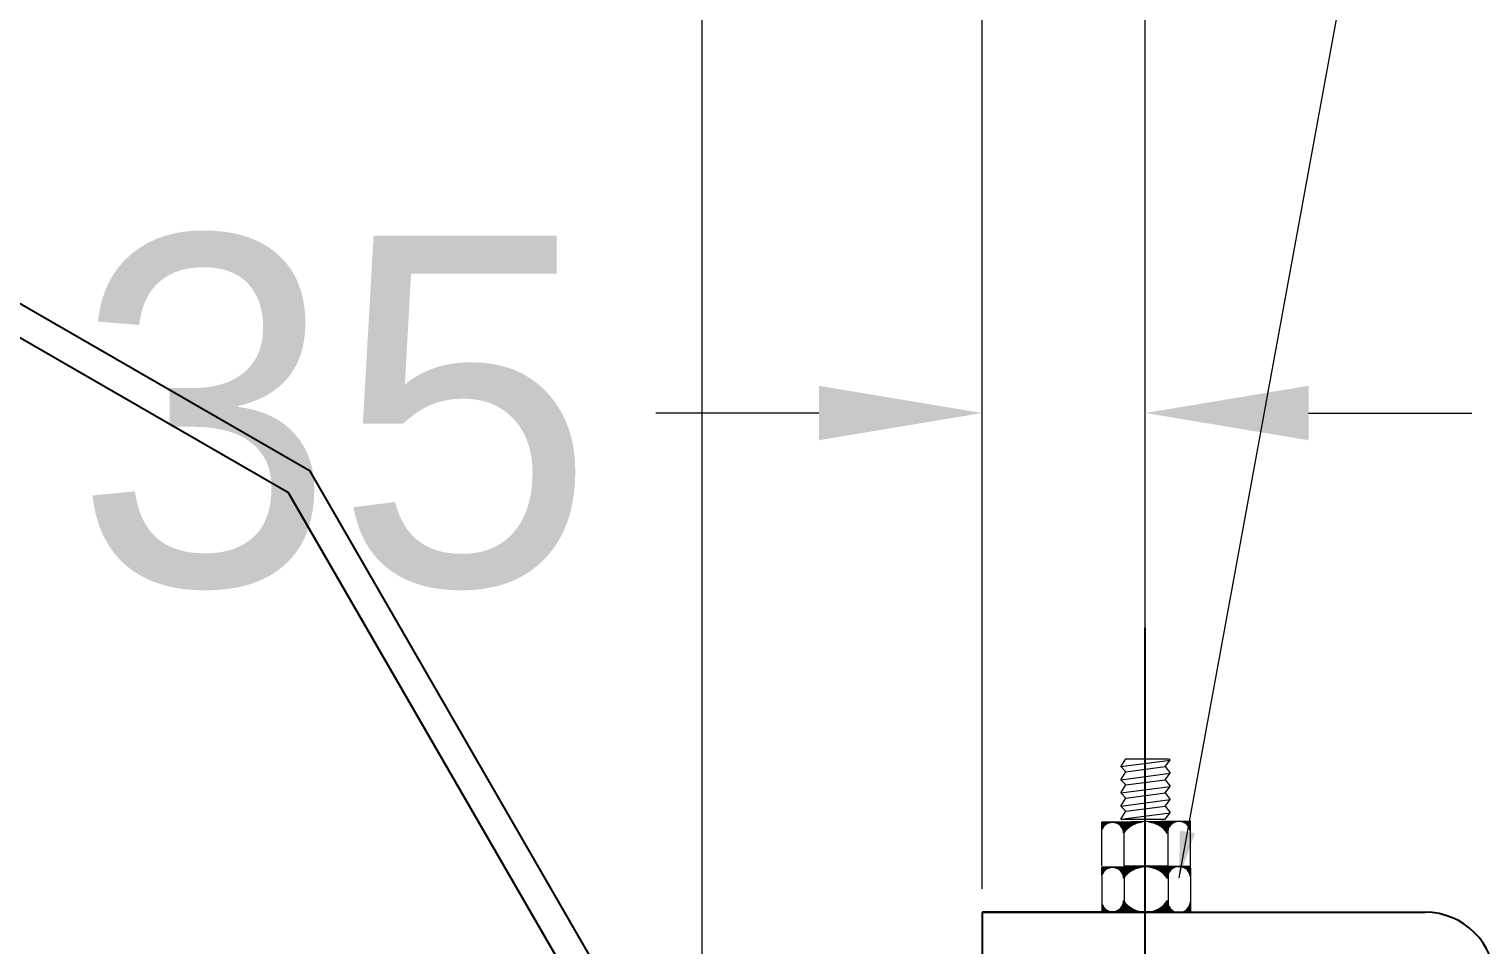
# Model space of a CAD drawing. Header units: centimetres. Extents: x 14 to 66415, y 14 to 43040.
# Drawn here: x 39367 to 39991, y 38185 to 38578 of the extents above; entities that cross this region are included whole.
import ezdxf

# ---------------------------------------------------------------- set-up
doc = ezdxf.new("R2010")
doc.units = ezdxf.units.CM
doc.header["$LTSCALE"] = 10
doc.header["$MEASUREMENT"] = 0
doc.layers.get('DEFPOINTS').update_dxf_attribs({"color": 2, "linetype": 'CONTINUOUS'})
for name, color, linetype in [('ACERO1', 144, 'CONTINUOUS'), ('DIMENCIONES', 252, 'CONTINUOUS'), ('TEXTOS', 7, 'CONTINUOUS')]:
    doc.layers.add(name, color=color, linetype=linetype)
doc.styles.get("Standard").update_dxf_attribs({"font": ''})
doc.styles.get('Standard').set_extended_font_data('Zurich Ex BT')
doc.dimstyles.get("Standard").update_dxf_attribs({"dimtxt": 200, "dimasz": 80, "dimexe": 3, "dimexo": 10, "dimgap": 0.09, "dimtad": 0, "dimtih": 1, "dimtoh": 1, "dimzin": 0, "dimdsep": 46, "dimtxsty": 'Standard', "dimcen": 0.09, "dimclrd": 256, "dimclre": 256, "dimclrt": 256, "dimadec": 0, "dimazin": 0, "dimtfac": 1, "dimtofl": 0, "dimtmove": 0, "dimatfit": 3, "dimfxl": 0, "dimtolj": 1, "dimtzin": 0, "dimlwd": 0, "dimlwe": 0, "dimarcsym": 0})

# ---------------------------------------------------------------- blocks, each defined once
blk = doc.blocks.new('*D156')
at = {"layer": 'DEFPOINTS', "color": 0}
for p in [(39775.99, 38412.84), (39775.99, 38198.66), (39845.99, 38198.63)]:
    blk.add_point(p, dxfattribs=at)
at = {"layer": 'DIMENCIONES', "lineweight": 0}
for p, q in [((39775.99, 38208.66), (39775.99, 38415.84)), ((39845.99, 38208.63), (39845.99, 38415.84)), ((39705.99, 38412.84), (39635.99, 38412.84)), ((39915.99, 38412.84), (39985.99, 38412.84))]:
    blk.add_line(p, q, dxfattribs=at)
at = {"layer": 'DIMENCIONES'}
for points in [[(39705.99, 38424.51), (39705.99, 38401.17), (39775.99, 38412.84)], [(39915.99, 38424.51), (39915.99, 38401.17), (39845.99, 38412.84)]]:
    blk.add_solid(points, dxfattribs=at)
at = {"layer": 'DIMENCIONES', "insert": (39498.36, 38412.84), "char_height": 150, "attachment_point": 5}
blk.add_mtext('\\A1;35', dxfattribs=at)
blk = doc.blocks.new('*D157')
at = {"layer": 'DEFPOINTS', "color": 0}
for p in [(39995.99, 39216.74), (39655.99, 37928.26), (39995.99, 37928.26)]:
    blk.add_point(p, dxfattribs=at)
at = {"layer": 'DIMENCIONES', "lineweight": 0}
for p, q in [((39655.99, 39216.74), (39571.36, 39216.74)), ((39655.99, 37938.26), (39655.99, 39219.74)), ((39925.99, 39216.74), (39725.99, 39216.74)), ((39995.99, 37938.26), (39995.99, 39219.74))]:
    blk.add_line(p, q, dxfattribs=at)
at = {"layer": 'DIMENCIONES'}
for points in [[(39725.99, 39228.4), (39725.99, 39205.07), (39655.99, 39216.74)], [(39925.99, 39228.4), (39925.99, 39205.07), (39995.99, 39216.74)]]:
    blk.add_solid(points, dxfattribs=at)
at = {"layer": 'DIMENCIONES', "insert": (39367.88, 39216.74), "char_height": 150, "attachment_point": 5}
blk.add_mtext('\\A1;170', dxfattribs=at)
blk = doc.blocks.new('*D209')
at = {"layer": 'DEFPOINTS', "color": 0}
for p in [(39995.99, 38601.48), (39845.99, 38204.63), (39995.99, 38204.63)]:
    blk.add_point(p, dxfattribs=at)
at = {"layer": 'DIMENCIONES', "lineweight": 0}
for p, q in [((39845.99, 38214.63), (39845.99, 38604.48)), ((39995.99, 38214.63), (39995.99, 38604.48)), ((39915.99, 38601.48), (39925.99, 38601.48)), ((39995.99, 38601.48), (40154.87, 38601.48))]:
    blk.add_line(p, q, dxfattribs=at)
at = {"layer": 'DIMENCIONES'}
for points in [[(39915.99, 38613.15), (39915.99, 38589.82), (39845.99, 38601.48)], [(39925.99, 38613.15), (39925.99, 38589.82), (39995.99, 38601.48)]]:
    blk.add_solid(points, dxfattribs=at)
at = {"layer": 'DIMENCIONES', "insert": (40290.32, 38601.48), "char_height": 150, "attachment_point": 5}
blk.add_mtext('\\A1;75', dxfattribs=at)
blk = doc.blocks.new('*D210')
at = {"layer": 'DEFPOINTS', "color": 0}
for p in [(39995.99, 39078.74), (39775.99, 38204.66), (39995.99, 38135.56)]:
    blk.add_point(p, dxfattribs=at)
at = {"layer": 'DIMENCIONES', "lineweight": 0}
for p, q in [((39775.99, 38214.66), (39775.99, 39081.74)), ((39845.99, 39078.74), (39925.99, 39078.74)), ((39995.99, 38145.56), (39995.99, 39081.74)), ((39995.99, 39078.74), (40065.99, 39078.74))]:
    blk.add_line(p, q, dxfattribs=at)
at = {"layer": 'DIMENCIONES'}
for points in [[(39845.99, 39090.41), (39845.99, 39067.07), (39775.99, 39078.74)], [(39925.99, 39090.41), (39925.99, 39067.07), (39995.99, 39078.74)]]:
    blk.add_solid(points, dxfattribs=at)
at = {"layer": 'DIMENCIONES', "insert": (40269.47, 39078.74), "char_height": 150, "attachment_point": 5}
blk.add_mtext('\\A1;110', dxfattribs=at)

msp = doc.modelspace()

# ---------------------------------------------------------------- linework, layer by layer
at = {"layer": 'ACERO1'}
for p, q in [((39845.992, 37928.263), (39845.992, 38320.653)), ((39775.992, 38198.663), (39965.992, 38198.663)), ((39851.139, 38198.663), (39775.992, 38198.663)), ((39775.992, 38198.663), (39775.992, 38173.263))]:
    msp.add_line(p, q, dxfattribs=at)
at = {"layer": 'ACERO1', "lineweight": 5}
for p, q in [((39835.535, 38261.087), (39837.69, 38264.501)), ((39835.535, 38261.118), (39856.633, 38263.927)), ((39837.69, 38258.883), (39835.535, 38261.118)), ((39837.69, 38264.501), (39856.029, 38264.501)), ((39837.69, 38258.883), (39854.479, 38261.118)), ((39854.479, 38261.118), (39856.633, 38263.927)), ((39854.479, 38261.118), (39856.633, 38258.309)), ((39856.633, 38263.927), (39856.029, 38264.501)), ((39835.535, 38255.469), (39837.69, 38258.883)), ((39835.535, 38255.5), (39856.633, 38258.309)), ((39837.69, 38253.264), (39835.535, 38255.5)), ((39837.69, 38253.264), (39854.479, 38255.5)), ((39854.479, 38255.5), (39856.633, 38258.309)), ((39854.479, 38255.5), (39856.633, 38252.69)), ((39835.535, 38249.85), (39837.69, 38253.264)), ((39835.535, 38249.85), (39856.633, 38252.66)), ((39837.69, 38247.615), (39835.535, 38249.85)), ((39835.535, 38244.201), (39837.69, 38247.615)), ((39837.69, 38247.615), (39854.479, 38249.85)), ((39854.479, 38249.85), (39856.633, 38252.66)), ((39854.479, 38249.85), (39856.633, 38247.041)), ((39835.535, 38244.201), (39856.633, 38247.011)), ((39837.69, 38241.966), (39835.535, 38244.201)), ((39835.535, 38238.552), (39837.69, 38241.966)), ((39835.535, 38238.552), (39856.633, 38241.361)), ((39837.69, 38241.966), (39854.479, 38244.201)), ((39854.479, 38244.201), (39856.633, 38247.011)), ((39854.479, 38244.201), (39856.633, 38241.392)), ((39854.479, 38238.552), (39856.633, 38241.361)), ((39865.353, 38237.788), (39827.356, 38237.324)), ((39827.356, 38234.055), (39827.356, 38237.324)), ((39827.356, 38237.214), (39831.181, 38237.214)), ((39827.356, 38237.096), (39830.617, 38237.096)), ((39827.356, 38236.977), (39830.244, 38236.977)), ((39827.356, 38236.858), (39829.949, 38236.858)), ((39827.356, 38236.739), (39829.699, 38236.739)), ((39827.356, 38236.621), (39829.482, 38236.621)), ((39827.356, 38236.502), (39829.287, 38236.502)), ((39827.356, 38236.383), (39829.111, 38236.383)), ((39827.356, 38236.264), (39828.951, 38236.264)), ((39827.356, 38236.146), (39828.803, 38236.146)), ((39827.356, 38236.027), (39828.667, 38236.027)), ((39827.356, 38235.908), (39828.54, 38235.908)), ((39827.356, 38235.789), (39828.422, 38235.789)), ((39827.356, 38235.671), (39828.312, 38235.671)), ((39827.356, 38235.552), (39828.209, 38235.552)), ((39827.356, 38235.433), (39828.113, 38235.433)), ((39827.356, 38235.314), (39828.022, 38235.314)), ((39827.356, 38235.196), (39827.938, 38235.196)), ((39827.356, 38235.077), (39827.858, 38235.077)), ((39827.356, 38234.958), (39827.784, 38234.958)), ((39828.094, 38237.333), (39844.014, 38237.333)), ((39832.593, 38237.214), (39843.447, 38237.214)), ((39833.157, 38237.096), (39842.987, 38237.096)), ((39833.529, 38236.977), (39842.591, 38236.977)), ((39833.825, 38236.858), (39842.239, 38236.858)), ((39834.074, 38236.739), (39841.92, 38236.739)), ((39834.292, 38236.621), (39841.627, 38236.621)), ((39834.486, 38236.502), (39841.356, 38236.502)), ((39834.662, 38236.383), (39841.101, 38236.383)), ((39834.823, 38236.264), (39840.862, 38236.264)), ((39834.97, 38236.146), (39840.636, 38236.146)), ((39835.107, 38236.027), (39840.422, 38236.027)), ((39835.233, 38235.908), (39840.218, 38235.908)), ((39835.351, 38235.789), (39840.023, 38235.789)), ((39835.461, 38235.671), (39839.836, 38235.671)), ((39835.535, 38238.552), (39854.479, 38238.552)), ((39835.564, 38235.552), (39839.657, 38235.552)), ((39835.661, 38235.433), (39839.485, 38235.433)), ((39835.751, 38235.314), (39839.319, 38235.314)), ((39835.836, 38235.196), (39839.159, 38235.196)), ((39835.916, 38235.077), (39839.005, 38235.077)), ((39835.99, 38234.958), (39838.857, 38234.958)), ((39836.856, 38218.556), (39836.856, 38237.44)), ((39837.813, 38237.452), (39844.824, 38237.452)), ((39847.335, 38237.452), (39858.939, 38237.452)), ((39847.531, 38237.571), (39859.371, 38237.571)), ((39848.145, 38237.333), (39858.613, 38237.333)), ((39848.712, 38237.214), (39858.343, 38237.214)), ((39849.172, 38237.096), (39858.111, 38237.096)), ((39849.568, 38236.977), (39857.905, 38236.977)), ((39849.92, 38236.858), (39857.719, 38236.858)), ((39850.239, 38236.739), (39857.551, 38236.739)), ((39850.532, 38236.621), (39857.396, 38236.621)), ((39850.804, 38236.502), (39857.253, 38236.502)), ((39851.058, 38236.383), (39857.121, 38236.383)), ((39851.297, 38236.264), (39856.997, 38236.264)), ((39851.523, 38236.146), (39856.882, 38236.146)), ((39851.737, 38236.027), (39856.774, 38236.027)), ((39851.941, 38235.908), (39856.674, 38235.908)), ((39852.137, 38235.789), (39856.579, 38235.789)), ((39852.323, 38235.671), (39856.49, 38235.671)), ((39852.502, 38235.552), (39856.407, 38235.552)), ((39852.674, 38235.433), (39856.329, 38235.433)), ((39852.84, 38235.314), (39856.255, 38235.314)), ((39853, 38235.196), (39856.186, 38235.196)), ((39853.154, 38235.077), (39856.122, 38235.077)), ((39853.302, 38234.958), (39856.062, 38234.958)), ((39855.854, 38218.556), (39855.854, 38237.672)), ((39857.25, 38237.689), (39860.349, 38237.689)), ((39860.544, 38237.689), (39865.353, 38237.689)), ((39861.521, 38237.571), (39865.353, 38237.571)), ((39861.954, 38237.452), (39865.353, 38237.452)), ((39862.28, 38237.333), (39865.353, 38237.333)), ((39862.549, 38237.214), (39865.353, 38237.214)), ((39862.782, 38237.096), (39865.353, 38237.096)), ((39862.988, 38236.977), (39865.353, 38236.977)), ((39863.173, 38236.858), (39865.353, 38236.858)), ((39863.342, 38236.739), (39865.353, 38236.739)), ((39863.497, 38236.621), (39865.353, 38236.621)), ((39863.64, 38236.502), (39865.353, 38236.502)), ((39863.772, 38236.383), (39865.353, 38236.383)), ((39863.895, 38236.264), (39865.353, 38236.264)), ((39864.01, 38236.146), (39865.353, 38236.146)), ((39864.118, 38236.027), (39865.353, 38236.027)), ((39864.219, 38235.908), (39865.353, 38235.908)), ((39864.314, 38235.789), (39865.353, 38235.789)), ((39864.402, 38235.671), (39865.353, 38235.671)), ((39864.486, 38235.552), (39865.353, 38235.552)), ((39864.564, 38235.433), (39865.353, 38235.433)), ((39864.637, 38235.314), (39865.353, 38235.314)), ((39864.706, 38235.196), (39865.353, 38235.196)), ((39864.771, 38235.077), (39865.353, 38235.077)), ((39864.831, 38234.958), (39865.353, 38234.958)), ((39865.353, 38233.201), (39865.353, 38237.788)), ((39827.356, 38234.839), (39827.714, 38234.839)), ((39827.356, 38234.721), (39827.648, 38234.721)), ((39827.356, 38234.602), (39827.587, 38234.602)), ((39827.356, 38234.483), (39827.53, 38234.483)), ((39827.356, 38234.364), (39827.477, 38234.364)), ((39827.356, 38234.246), (39827.428, 38234.246)), ((39827.356, 38234.127), (39827.382, 38234.127)), ((39827.356, 38218.556), (39827.356, 38233.947)), ((39836.06, 38234.839), (39838.713, 38234.839)), ((39836.125, 38234.721), (39838.574, 38234.721)), ((39836.186, 38234.602), (39838.439, 38234.602)), ((39836.243, 38234.483), (39838.308, 38234.483)), ((39836.296, 38234.364), (39838.181, 38234.364)), ((39836.346, 38234.246), (39838.058, 38234.246)), ((39836.391, 38234.127), (39837.939, 38234.127)), ((39836.433, 38234.008), (39837.823, 38234.008)), ((39836.472, 38233.89), (39837.71, 38233.89)), ((39836.507, 38233.771), (39837.601, 38233.771)), ((39836.539, 38233.652), (39837.494, 38233.652)), ((39836.568, 38233.533), (39837.391, 38233.533)), ((39836.593, 38233.415), (39837.29, 38233.415)), ((39836.616, 38233.296), (39837.192, 38233.296)), ((39836.635, 38233.177), (39837.097, 38233.177)), ((39836.651, 38233.058), (39837.004, 38233.058)), ((39836.665, 38232.94), (39836.913, 38232.94)), ((39836.675, 38232.821), (39836.825, 38232.821)), ((39836.682, 38232.702), (39836.74, 38232.702)), ((39853.446, 38234.839), (39856.005, 38234.839)), ((39853.586, 38234.721), (39855.953, 38234.721)), ((39853.72, 38234.602), (39855.904, 38234.602)), ((39853.851, 38234.483), (39855.859, 38234.483)), ((39853.978, 38234.364), (39855.817, 38234.364)), ((39854.101, 38234.246), (39855.779, 38234.246)), ((39854.22, 38234.127), (39855.744, 38234.127)), ((39854.336, 38234.008), (39855.712, 38234.008)), ((39854.449, 38233.89), (39855.684, 38233.89)), ((39854.558, 38233.771), (39855.658, 38233.771)), ((39854.665, 38233.652), (39855.636, 38233.652)), ((39854.768, 38233.533), (39855.616, 38233.533)), ((39854.869, 38233.415), (39855.6, 38233.415)), ((39854.967, 38233.296), (39855.587, 38233.296)), ((39855.063, 38233.177), (39855.576, 38233.177)), ((39855.155, 38233.058), (39855.568, 38233.058)), ((39855.246, 38232.94), (39855.564, 38232.94)), ((39855.334, 38232.821), (39855.562, 38232.821)), ((39855.419, 38232.702), (39855.563, 38232.702)), ((39855.503, 38232.583), (39855.567, 38232.583)), ((39864.887, 38234.839), (39865.353, 38234.839)), ((39864.94, 38234.721), (39865.353, 38234.721)), ((39864.988, 38234.602), (39865.353, 38234.602)), ((39865.034, 38234.483), (39865.353, 38234.483)), ((39865.075, 38234.364), (39865.353, 38234.364)), ((39865.114, 38234.246), (39865.353, 38234.246)), ((39865.149, 38234.127), (39865.353, 38234.127)), ((39865.18, 38234.008), (39865.353, 38234.008)), ((39865.209, 38233.89), (39865.353, 38233.89)), ((39865.234, 38233.771), (39865.353, 38233.771)), ((39865.257, 38233.652), (39865.353, 38233.652)), ((39865.276, 38233.533), (39865.353, 38233.533)), ((39865.293, 38233.415), (39865.353, 38233.415)), ((39865.306, 38233.296), (39865.353, 38233.296)), ((39865.315, 38233.201), (39865.353, 38233.201)), ((39865.353, 38218.556), (39865.353, 38233.103)), ((39865.353, 38218.443), (39827.356, 38217.979)), ((39827.356, 38214.71), (39827.356, 38217.979)), ((39827.356, 38217.869), (39831.181, 38217.869)), ((39827.356, 38217.751), (39830.617, 38217.751)), ((39827.356, 38217.632), (39830.244, 38217.632)), ((39827.356, 38217.627), (39827.356, 38202.237)), ((39827.356, 38217.513), (39829.949, 38217.513)), ((39827.356, 38217.394), (39829.699, 38217.394)), ((39827.356, 38217.276), (39829.482, 38217.276)), ((39827.356, 38217.157), (39829.287, 38217.157)), ((39827.356, 38217.038), (39829.111, 38217.038)), ((39827.356, 38216.919), (39828.951, 38216.919)), ((39827.356, 38216.801), (39828.803, 38216.801)), ((39827.356, 38216.682), (39828.667, 38216.682)), ((39827.356, 38216.563), (39828.54, 38216.563)), ((39827.356, 38216.445), (39828.422, 38216.445)), ((39827.356, 38216.326), (39828.312, 38216.326)), ((39828.094, 38217.988), (39844.014, 38217.988)), ((39832.593, 38217.869), (39843.447, 38217.869)), ((39833.157, 38217.751), (39842.987, 38217.751)), ((39833.529, 38217.632), (39842.591, 38217.632)), ((39833.825, 38217.513), (39842.239, 38217.513)), ((39834.074, 38217.394), (39841.92, 38217.394)), ((39834.292, 38217.276), (39841.627, 38217.276)), ((39834.486, 38217.157), (39841.356, 38217.157)), ((39834.662, 38217.038), (39841.101, 38217.038)), ((39834.823, 38216.919), (39840.862, 38216.919)), ((39834.97, 38216.801), (39840.636, 38216.801)), ((39835.107, 38216.682), (39840.422, 38216.682)), ((39835.233, 38216.563), (39840.218, 38216.563)), ((39835.351, 38216.445), (39840.023, 38216.445)), ((39835.461, 38216.326), (39839.836, 38216.326)), ((39836.856, 38218.524), (39855.854, 38218.524)), ((39836.856, 38217.627), (39836.856, 38198.743)), ((39837.813, 38218.107), (39844.824, 38218.107)), ((39847.335, 38218.107), (39858.939, 38218.107)), ((39847.531, 38218.226), (39859.371, 38218.226)), ((39848.145, 38217.988), (39858.613, 38217.988)), ((39848.712, 38217.869), (39858.343, 38217.869)), ((39849.172, 38217.751), (39858.111, 38217.751)), ((39849.568, 38217.632), (39857.905, 38217.632)), ((39849.92, 38217.513), (39857.719, 38217.513)), ((39850.239, 38217.394), (39857.551, 38217.394)), ((39850.532, 38217.276), (39857.396, 38217.276)), ((39850.804, 38217.157), (39857.253, 38217.157)), ((39851.058, 38217.038), (39857.121, 38217.038)), ((39851.297, 38216.919), (39856.997, 38216.919)), ((39851.523, 38216.801), (39856.882, 38216.801)), ((39851.737, 38216.682), (39856.774, 38216.682)), ((39851.941, 38216.563), (39856.674, 38216.563)), ((39852.137, 38216.445), (39856.579, 38216.445)), ((39852.323, 38216.326), (39856.49, 38216.326)), ((39855.854, 38217.627), (39855.854, 38198.511)), ((39857.25, 38218.344), (39860.349, 38218.344)), ((39860.544, 38218.344), (39865.353, 38218.344)), ((39861.521, 38218.226), (39865.353, 38218.226)), ((39861.954, 38218.107), (39865.353, 38218.107)), ((39862.28, 38217.988), (39865.353, 38217.988)), ((39862.549, 38217.869), (39865.353, 38217.869)), ((39862.782, 38217.751), (39865.353, 38217.751)), ((39862.988, 38217.632), (39865.353, 38217.632)), ((39863.173, 38217.513), (39865.353, 38217.513)), ((39863.342, 38217.394), (39865.353, 38217.394)), ((39863.497, 38217.276), (39865.353, 38217.276)), ((39863.64, 38217.157), (39865.353, 38217.157)), ((39863.772, 38217.038), (39865.353, 38217.038)), ((39863.895, 38216.919), (39865.353, 38216.919)), ((39864.01, 38216.801), (39865.353, 38216.801)), ((39864.118, 38216.682), (39865.353, 38216.682)), ((39864.219, 38216.563), (39865.353, 38216.563)), ((39864.314, 38216.445), (39865.353, 38216.445)), ((39864.402, 38216.326), (39865.353, 38216.326)), ((39865.353, 38213.856), (39865.353, 38218.443)), ((39865.353, 38217.627), (39865.353, 38203.08)), ((39827.356, 38216.207), (39828.209, 38216.207)), ((39827.356, 38216.088), (39828.113, 38216.088)), ((39827.356, 38215.97), (39828.022, 38215.97)), ((39827.356, 38215.851), (39827.938, 38215.851)), ((39827.356, 38215.732), (39827.858, 38215.732)), ((39827.356, 38215.613), (39827.784, 38215.613)), ((39827.356, 38215.495), (39827.714, 38215.495)), ((39827.356, 38215.376), (39827.648, 38215.376)), ((39827.356, 38215.257), (39827.587, 38215.257)), ((39827.356, 38215.138), (39827.53, 38215.138)), ((39827.356, 38215.02), (39827.477, 38215.02)), ((39827.356, 38214.901), (39827.428, 38214.901)), ((39827.356, 38214.782), (39827.382, 38214.782)), ((39835.564, 38216.207), (39839.657, 38216.207)), ((39835.661, 38216.088), (39839.485, 38216.088)), ((39835.751, 38215.97), (39839.319, 38215.97)), ((39835.836, 38215.851), (39839.159, 38215.851)), ((39835.916, 38215.732), (39839.005, 38215.732)), ((39835.99, 38215.613), (39838.857, 38215.613)), ((39836.06, 38215.495), (39838.713, 38215.495)), ((39836.125, 38215.376), (39838.574, 38215.376)), ((39836.186, 38215.257), (39838.439, 38215.257)), ((39836.243, 38215.138), (39838.308, 38215.138)), ((39836.296, 38215.02), (39838.181, 38215.02)), ((39836.346, 38214.901), (39838.058, 38214.901)), ((39836.391, 38214.782), (39837.939, 38214.782)), ((39836.433, 38214.663), (39837.823, 38214.663)), ((39836.472, 38214.545), (39837.71, 38214.545)), ((39836.507, 38214.426), (39837.601, 38214.426)), ((39836.539, 38214.307), (39837.494, 38214.307)), ((39836.568, 38214.188), (39837.391, 38214.188)), ((39836.593, 38214.07), (39837.29, 38214.07)), ((39836.616, 38213.951), (39837.192, 38213.951)), ((39836.635, 38213.832), (39837.097, 38213.832)), ((39836.651, 38213.713), (39837.004, 38213.713)), ((39836.665, 38213.595), (39836.913, 38213.595)), ((39836.675, 38213.476), (39836.825, 38213.476)), ((39836.682, 38213.357), (39836.74, 38213.357)), ((39852.502, 38216.207), (39856.407, 38216.207)), ((39852.674, 38216.088), (39856.329, 38216.088)), ((39852.84, 38215.97), (39856.255, 38215.97)), ((39853, 38215.851), (39856.186, 38215.851)), ((39853.154, 38215.732), (39856.122, 38215.732)), ((39853.302, 38215.613), (39856.062, 38215.613)), ((39853.446, 38215.495), (39856.005, 38215.495)), ((39853.586, 38215.376), (39855.953, 38215.376)), ((39853.72, 38215.257), (39855.904, 38215.257)), ((39853.851, 38215.138), (39855.859, 38215.138)), ((39853.978, 38215.02), (39855.817, 38215.02)), ((39854.101, 38214.901), (39855.779, 38214.901)), ((39854.22, 38214.782), (39855.744, 38214.782)), ((39854.336, 38214.663), (39855.712, 38214.663)), ((39854.449, 38214.545), (39855.684, 38214.545)), ((39854.558, 38214.426), (39855.658, 38214.426)), ((39854.665, 38214.307), (39855.636, 38214.307)), ((39854.768, 38214.188), (39855.616, 38214.188)), ((39854.869, 38214.07), (39855.6, 38214.07)), ((39854.967, 38213.951), (39855.587, 38213.951)), ((39855.063, 38213.832), (39855.576, 38213.832)), ((39855.155, 38213.713), (39855.568, 38213.713)), ((39855.246, 38213.595), (39855.564, 38213.595)), ((39855.334, 38213.476), (39855.562, 38213.476)), ((39855.419, 38213.357), (39855.563, 38213.357)), ((39855.503, 38213.239), (39855.567, 38213.239)), ((39864.486, 38216.207), (39865.353, 38216.207)), ((39864.564, 38216.088), (39865.353, 38216.088)), ((39864.637, 38215.97), (39865.353, 38215.97)), ((39864.706, 38215.851), (39865.353, 38215.851)), ((39864.771, 38215.732), (39865.353, 38215.732)), ((39864.831, 38215.613), (39865.353, 38215.613)), ((39864.887, 38215.495), (39865.353, 38215.495)), ((39864.94, 38215.376), (39865.353, 38215.376)), ((39864.988, 38215.257), (39865.353, 38215.257)), ((39865.034, 38215.138), (39865.353, 38215.138)), ((39865.075, 38215.02), (39865.353, 38215.02)), ((39865.114, 38214.901), (39865.353, 38214.901)), ((39865.149, 38214.782), (39865.353, 38214.782)), ((39865.18, 38214.663), (39865.353, 38214.663)), ((39865.209, 38214.545), (39865.353, 38214.545)), ((39865.234, 38214.426), (39865.353, 38214.426)), ((39865.257, 38214.307), (39865.353, 38214.307)), ((39865.276, 38214.188), (39865.353, 38214.188)), ((39865.293, 38214.07), (39865.353, 38214.07)), ((39865.306, 38213.951), (39865.353, 38213.951)), ((39865.315, 38213.856), (39865.353, 38213.856)), ((39827.356, 38202.129), (39827.356, 38198.859)), ((39827.356, 38202.056), (39827.382, 38202.056)), ((39827.356, 38201.938), (39827.428, 38201.938)), ((39827.356, 38201.819), (39827.477, 38201.819)), ((39827.356, 38201.7), (39827.53, 38201.7)), ((39827.356, 38201.581), (39827.587, 38201.581)), ((39827.356, 38201.463), (39827.648, 38201.463)), ((39827.356, 38201.344), (39827.714, 38201.344)), ((39827.356, 38201.225), (39827.784, 38201.225)), ((39827.356, 38201.107), (39827.858, 38201.107)), ((39827.356, 38200.988), (39827.938, 38200.988)), ((39827.356, 38200.869), (39828.022, 38200.869)), ((39827.356, 38200.75), (39828.113, 38200.75)), ((39827.356, 38200.632), (39828.209, 38200.632)), ((39827.356, 38200.513), (39828.312, 38200.513)), ((39827.356, 38200.394), (39828.422, 38200.394)), ((39827.356, 38200.275), (39828.54, 38200.275)), ((39827.356, 38200.157), (39828.667, 38200.157)), ((39827.356, 38200.038), (39828.803, 38200.038)), ((39827.356, 38199.919), (39828.951, 38199.919)), ((39827.356, 38199.8), (39829.111, 38199.8)), ((39827.356, 38199.682), (39829.287, 38199.682)), ((39827.356, 38199.563), (39829.482, 38199.563)), ((39827.356, 38199.444), (39829.699, 38199.444)), ((39827.356, 38199.325), (39829.949, 38199.325)), ((39827.356, 38199.207), (39830.244, 38199.207)), ((39827.356, 38199.088), (39830.617, 38199.088)), ((39827.356, 38198.969), (39831.181, 38198.969)), ((39865.353, 38198.395), (39827.356, 38198.859)), ((39828.094, 38198.85), (39844.014, 38198.85)), ((39832.593, 38198.969), (39843.447, 38198.969)), ((39833.157, 38199.088), (39842.987, 38199.088)), ((39833.529, 38199.207), (39842.591, 38199.207)), ((39833.825, 38199.325), (39842.239, 38199.325)), ((39834.074, 38199.444), (39841.92, 38199.444)), ((39834.292, 38199.563), (39841.627, 38199.563)), ((39834.486, 38199.682), (39841.356, 38199.682)), ((39834.662, 38199.8), (39841.101, 38199.8)), ((39834.823, 38199.919), (39840.862, 38199.919)), ((39834.97, 38200.038), (39840.636, 38200.038)), ((39835.107, 38200.157), (39840.422, 38200.157)), ((39835.233, 38200.275), (39840.218, 38200.275)), ((39835.351, 38200.394), (39840.023, 38200.394)), ((39835.461, 38200.513), (39839.836, 38200.513)), ((39835.564, 38200.632), (39839.657, 38200.632)), ((39835.661, 38200.75), (39839.485, 38200.75)), ((39835.751, 38200.869), (39839.319, 38200.869)), ((39835.836, 38200.988), (39839.159, 38200.988)), ((39835.916, 38201.107), (39839.005, 38201.107)), ((39835.99, 38201.225), (39838.857, 38201.225)), ((39836.06, 38201.344), (39838.713, 38201.344)), ((39836.125, 38201.463), (39838.574, 38201.463)), ((39836.186, 38201.581), (39838.439, 38201.581)), ((39836.243, 38201.7), (39838.308, 38201.7)), ((39836.296, 38201.819), (39838.181, 38201.819)), ((39836.346, 38201.938), (39838.058, 38201.938)), ((39836.391, 38202.056), (39837.939, 38202.056)), ((39836.433, 38202.175), (39837.823, 38202.175)), ((39836.472, 38202.294), (39837.71, 38202.294)), ((39836.507, 38202.413), (39837.601, 38202.413)), ((39836.539, 38202.531), (39837.494, 38202.531)), ((39836.568, 38202.65), (39837.391, 38202.65)), ((39836.593, 38202.769), (39837.29, 38202.769)), ((39836.616, 38202.888), (39837.192, 38202.888)), ((39836.635, 38203.006), (39837.097, 38203.006)), ((39836.651, 38203.125), (39837.004, 38203.125)), ((39836.665, 38203.244), (39836.913, 38203.244)), ((39836.675, 38203.363), (39836.825, 38203.363)), ((39836.682, 38203.481), (39836.74, 38203.481)), ((39847.335, 38198.732), (39858.939, 38198.732)), ((39848.145, 38198.85), (39858.613, 38198.85)), ((39848.712, 38198.969), (39858.343, 38198.969)), ((39849.172, 38199.088), (39858.111, 38199.088)), ((39849.568, 38199.207), (39857.905, 38199.207)), ((39849.92, 38199.325), (39857.719, 38199.325)), ((39850.239, 38199.444), (39857.551, 38199.444)), ((39850.532, 38199.563), (39857.396, 38199.563)), ((39850.804, 38199.682), (39857.253, 38199.682)), ((39851.058, 38199.8), (39857.121, 38199.8)), ((39851.297, 38199.919), (39856.997, 38199.919)), ((39851.523, 38200.038), (39856.882, 38200.038)), ((39851.737, 38200.157), (39856.774, 38200.157)), ((39851.941, 38200.275), (39856.674, 38200.275)), ((39852.137, 38200.394), (39856.579, 38200.394)), ((39852.323, 38200.513), (39856.49, 38200.513)), ((39852.502, 38200.632), (39856.407, 38200.632)), ((39852.674, 38200.75), (39856.329, 38200.75)), ((39852.84, 38200.869), (39856.255, 38200.869)), ((39853, 38200.988), (39856.186, 38200.988)), ((39853.154, 38201.107), (39856.122, 38201.107)), ((39853.302, 38201.225), (39856.062, 38201.225)), ((39853.446, 38201.344), (39856.005, 38201.344)), ((39853.586, 38201.463), (39855.953, 38201.463)), ((39853.72, 38201.581), (39855.904, 38201.581)), ((39853.851, 38201.7), (39855.859, 38201.7)), ((39853.978, 38201.819), (39855.817, 38201.819)), ((39854.101, 38201.938), (39855.779, 38201.938)), ((39854.22, 38202.056), (39855.744, 38202.056)), ((39854.336, 38202.175), (39855.712, 38202.175)), ((39854.449, 38202.294), (39855.684, 38202.294)), ((39854.558, 38202.413), (39855.658, 38202.413)), ((39854.665, 38202.531), (39855.636, 38202.531)), ((39854.768, 38202.65), (39855.616, 38202.65)), ((39854.869, 38202.769), (39855.6, 38202.769)), ((39854.967, 38202.888), (39855.587, 38202.888)), ((39855.063, 38203.006), (39855.576, 38203.006)), ((39855.155, 38203.125), (39855.568, 38203.125)), ((39855.246, 38203.244), (39855.564, 38203.244)), ((39855.334, 38203.363), (39855.562, 38203.363)), ((39855.419, 38203.481), (39855.563, 38203.481)), ((39855.503, 38203.6), (39855.567, 38203.6)), ((39863.342, 38199.444), (39865.353, 38199.444)), ((39863.497, 38199.563), (39865.353, 38199.563)), ((39863.64, 38199.682), (39865.353, 38199.682)), ((39863.772, 38199.8), (39865.353, 38199.8)), ((39863.895, 38199.919), (39865.353, 38199.919)), ((39864.01, 38200.038), (39865.353, 38200.038)), ((39864.118, 38200.157), (39865.353, 38200.157)), ((39864.219, 38200.275), (39865.353, 38200.275)), ((39864.314, 38200.394), (39865.353, 38200.394)), ((39864.402, 38200.513), (39865.353, 38200.513)), ((39864.486, 38200.632), (39865.353, 38200.632)), ((39864.564, 38200.75), (39865.353, 38200.75)), ((39864.637, 38200.869), (39865.353, 38200.869)), ((39864.706, 38200.988), (39865.353, 38200.988)), ((39864.771, 38201.107), (39865.353, 38201.107)), ((39864.831, 38201.225), (39865.353, 38201.225)), ((39864.887, 38201.344), (39865.353, 38201.344)), ((39864.94, 38201.463), (39865.353, 38201.463)), ((39864.988, 38201.581), (39865.353, 38201.581)), ((39865.034, 38201.7), (39865.353, 38201.7)), ((39865.075, 38201.819), (39865.353, 38201.819)), ((39865.114, 38201.938), (39865.353, 38201.938)), ((39865.149, 38202.056), (39865.353, 38202.056)), ((39865.18, 38202.175), (39865.353, 38202.175)), ((39865.209, 38202.294), (39865.353, 38202.294)), ((39865.234, 38202.413), (39865.353, 38202.413)), ((39865.257, 38202.531), (39865.353, 38202.531)), ((39865.276, 38202.65), (39865.353, 38202.65)), ((39865.293, 38202.769), (39865.353, 38202.769)), ((39865.306, 38202.888), (39865.353, 38202.888)), ((39865.315, 38202.983), (39865.353, 38202.983)), ((39865.353, 38202.983), (39865.353, 38198.395))]:
    msp.add_line(p, q, dxfattribs=at)
at = {"layer": 'ACERO1'}
for points in [[(38859.908, 38556.115), (38568.521, 38387.882), (38400.289, 38096.495), (38400.289, 37760.031), (38568.521, 37468.644), (38859.908, 37300.411), (39196.373, 37300.411), (39487.76, 37468.644), (39655.992, 37760.031), (39655.992, 38096.495), (39487.76, 38387.882), (39196.373, 38556.115)], [(38863.311, 38543.415), (38577.818, 38378.585), (38412.989, 38093.092), (38412.989, 37763.434), (38577.818, 37477.941), (38863.311, 37313.111), (39192.97, 37313.111), (39478.463, 37477.941), (39643.292, 37763.434), (39643.292, 38093.092), (39478.463, 38378.585), (39192.97, 38543.415)]]:
    msp.add_lwpolyline(points, close=True, dxfattribs=at)
at = {"layer": 'ACERO1', "lineweight": 5}
for centre, radius, start, end in [((39831.887, 38232.465), 4.801, 1.904301, 160.669388), ((39846.08, 38226.06), 11.461, 34.07298, 145.053417), ((39860.446, 38232.806), 4.884, 4.638124, 183.815272), ((39831.887, 38213.12), 4.801, 1.904301, 160.669388), ((39846.08, 38206.715), 11.461, 34.07298, 145.053417), ((39860.446, 38213.461), 4.884, 4.638124, 183.815272), ((39831.887, 38203.718), 4.801, 199.330612, 358.095699), ((39846.08, 38210.123), 11.461, 214.946583, 325.92702), ((39860.446, 38203.378), 4.884, 176.184728, 355.361876)]:
    msp.add_arc(centre, radius, start, end, dxfattribs=at)
at = {"layer": 'ACERO1'}
msp.add_arc((39965.992, 38168.663), 30, 0, 90, dxfattribs=at)

# ---------------------------------------------------------------- dimensions: what is measured, and where the dimension line sits
at = {"layer": 'DIMENCIONES'}
dim = msp.add_linear_dim(base=(39995.992, 39216.735), p1=(39655.992, 37928.263), p2=(39995.992, 37928.263), text='170', dimstyle='Standard', override={"dimtxt": 150, "dimasz": 70}, dxfattribs=at)
dim.commit()
dim.dimension.update_dxf_attribs({"geometry": '*D157', "text_midpoint": (39367.884, 39216.735), "dimtype": 160})
at = {"layer": 'DIMENCIONES', "color": 0}
for base, p1, p2, text, picture, middle in [((39995.992, 39078.739), (39775.992, 38204.663), (39995.992, 38135.556), '110', '*D210', (40269.472, 39078.739)), ((39995.992, 38601.484), (39845.992, 38204.632), (39995.992, 38204.632), '75', '*D209', (40290.319, 38601.484))]:
    dim = msp.add_linear_dim(base=base, p1=p1, p2=p2, text=text, dimstyle='Standard', override={"dimtxt": 150, "dimasz": 70}, dxfattribs=at)
    dim.commit()
    dim.dimension.update_dxf_attribs({"geometry": picture, "text_midpoint": middle, "dimtype": 160})
at = {"layer": 'DIMENCIONES'}
dim = msp.add_linear_dim(base=(39775.992, 38412.841), p1=(39845.992, 38198.632), p2=(39775.992, 38198.663), text='35', dimstyle='Standard', override={"dimtxt": 150, "dimasz": 70}, dxfattribs=at)
dim.commit()
dim.dimension.update_dxf_attribs({"geometry": '*D156', "text_midpoint": (39498.36, 38412.841)})

# ---------------------------------------------------------------- leaders
at = {"layer": 'TEXTOS'}
msp.add_leader([(39860.446, 38213.461), (40157.082, 39829.88)], dimstyle='Standard', override={"dimasz": 20, "dimgap": 0.09, "dimtad": 0, "dimclrd": 256}, dxfattribs=at)

doc.saveas('drawing.dxf')
